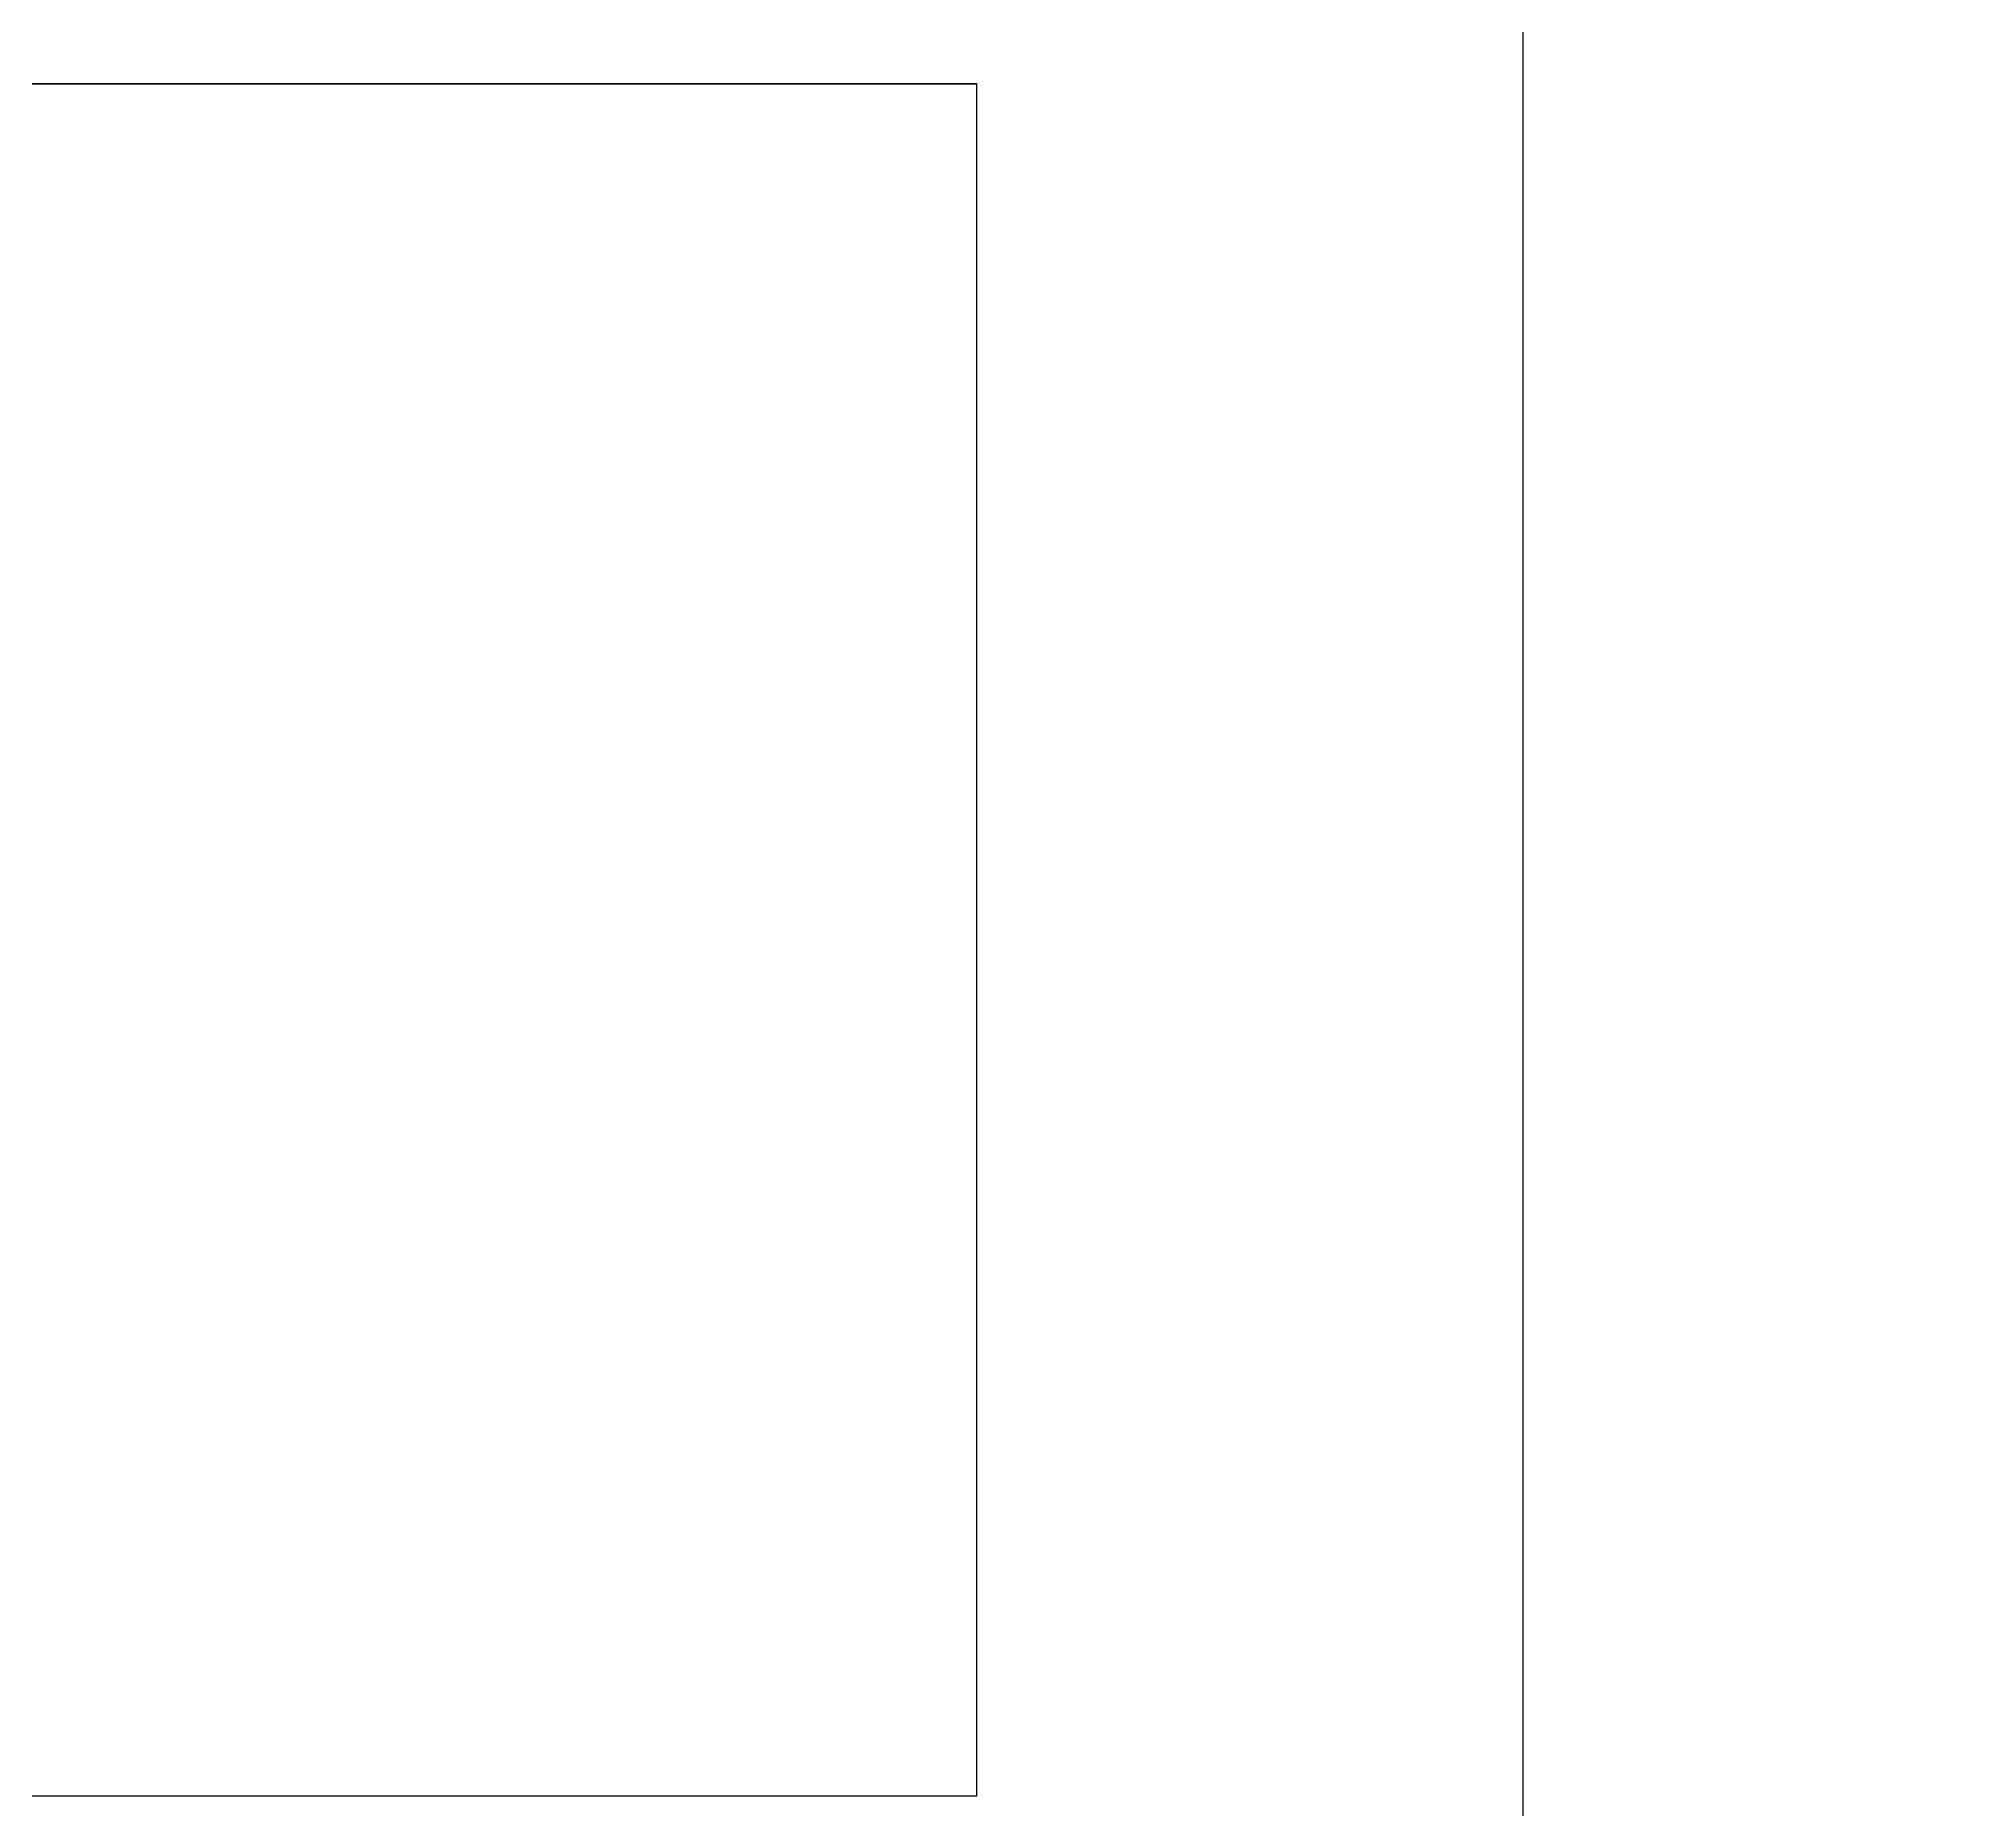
# Model space of a CAD drawing. Header units: millimetres. Extents: x 101 to 2864, y 2 to 1622.
# Drawn here: x 2704.2 to 2757.4, y 346.6 to 395.2 of the extents above; entities that cross this region are included whole.
import ezdxf

# ---------------------------------------------------------------- set-up
doc = ezdxf.new("R2010")
doc.units = ezdxf.units.MM
doc.layers.get('DEFPOINTS').update_dxf_attribs({"color": 140})
doc.layers.add('DESENHO', color=1, linetype='Continuous')
doc.layers.add('LayerEstreito', color=2, linetype='Continuous')
doc.styles.get("Standard").update_dxf_attribs({"font": 'arial.ttf'})
doc.dimstyles.get("Standard").update_dxf_attribs({"dimtxt": 0.18, "dimasz": 0.18, "dimexe": 0.18, "dimexo": 0.0625, "dimgap": 0.09, "dimtad": 0, "dimtih": 1, "dimtoh": 1, "dimdec": 4, "dimzin": 0, "dimdsep": 46, "dimtxsty": 'Standard', "dimcen": 0.09, "dimadec": 0, "dimazin": 0, "dimtfac": 1, "dimtdec": 4, "dimtofl": 0, "dimtmove": 0, "dimatfit": 3, "dimfxl": 1, "dimtolj": 1, "dimtzin": 0, "dimarcsym": 0})

# ---------------------------------------------------------------- blocks, each defined once
blk = doc.blocks.new('*D70')
at = {"layer": 'DEFPOINTS', "color": 0, "transparency": 16777216}
for p in [(2744.956, 558.95), (2778.906, 558.95), (2744.956, 328.95)]:
    blk.add_point(p, dxfattribs=at)
at = {"layer": 'DESENHO', "color": 0, "lineweight": -2, "transparency": 16777216}
for p, q in [((2745.019, 558.95), (2779.086, 558.95)), ((2778.906, 558.77), (2778.906, 451.704)), ((2778.906, 329.13), (2778.906, 436.196)), ((2745.019, 328.95), (2779.086, 328.95))]:
    blk.add_line(p, q, dxfattribs=at)
at = {"layer": 'DESENHO', "color": 0, "transparency": 16777216}
for points in [[(2778.876, 558.77), (2778.936, 558.77), (2778.906, 558.95)], [(2778.876, 329.13), (2778.936, 329.13), (2778.906, 328.95)]]:
    blk.add_solid(points, dxfattribs=at)
at = {"layer": 'DESENHO', "color": 0, "transparency": 16777216, "insert": (2778.906, 443.95), "char_height": 0.18, "attachment_point": 5}
blk.add_mtext('\\A1;{\\H83.333x;230}', dxfattribs=at)

msp = doc.modelspace()

# ---------------------------------------------------------------- linework, layer by layer
at = {"layer": 'LayerEstreito'}
for points in [[(2744.95639, 328.95012), (2744.95639, 328.95012), (2744.95639, 558.95012), (2444.95639, 558.95012), (2444.95639, 328.95012)], [(2459.95639, 393.95012), (2729.95639, 393.95012)], [(2459.95639, 393.95012), (2459.95639, 346.95012), (2729.95639, 346.95012), (2729.95639, 393.95012), (2459.95639, 393.95012), (2459.95639, 346.95012), (2729.95639, 346.95012), (2729.95639, 393.95012)], [(2729.95639, 346.95012), (2729.95639, 393.95012)]]:
    msp.add_lwpolyline(points, dxfattribs=at)

# ---------------------------------------------------------------- dimensions: what is measured, and where the dimension line sits
at = {"layer": 'DESENHO'}
dim = msp.add_linear_dim(base=(2778.90638, 558.95012), p1=(2744.95639, 328.95012), p2=(2744.95639, 558.95012), angle=90, text='{\\H83.333x;230}', dimstyle='Standard', dxfattribs=at)
dim.commit()
dim.dimension.update_dxf_attribs({"geometry": '*D70', "text_midpoint": (2778.90638, 443.95012)})

doc.saveas('drawing.dxf')
